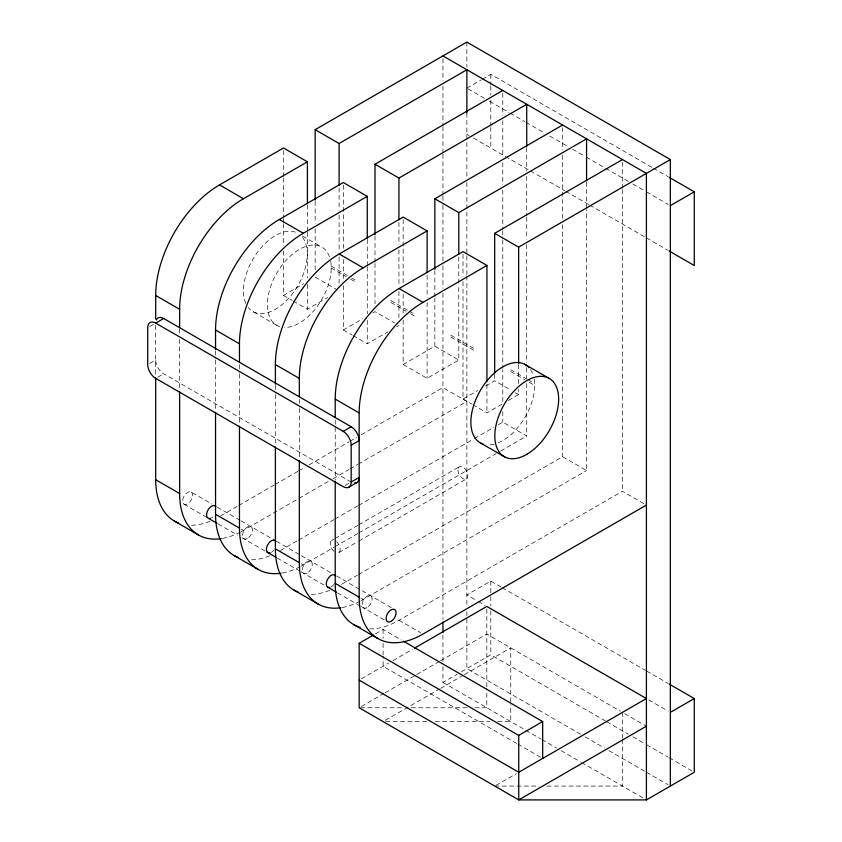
<?xml version="1.0" encoding="UTF-8"?>
<svg xmlns="http://www.w3.org/2000/svg" width="842" height="842" viewBox="0 0 842 842"><rect width="100%" height="100%" fill="white"/><g stroke="black" fill="none" stroke-linecap="round" stroke-linejoin="round"><path stroke-width="0.63" stroke-dasharray="4.21 3.16" d="M466.878 88.168L481.024 80.001M482.108 79.369L490.812 74.349L652.224 167.537M149.718 326.559L153.707 324.254M149.718 363.418L155.696 359.955A11.283 6.515 60 0 0 163.674 373.785L351.188 482.034M283.48 251.042L283.48 295.405L303.846 283.638M157.696 377.237L163.674 373.785M293.269 301.057L307.414 309.225L327.78 297.458M343.325 285.596L343.325 329.948L362.555 318.844M372.743 312.961L375.006 311.656L394.593 322.96M353.114 335.6L367.259 343.768L387.625 332.011M396.677 326.78L398.94 325.475M403.16 320.149L403.16 364.502L434.851 346.209L458.785 360.029L458.785 284.364M403.16 364.502L427.105 378.321L458.785 360.029M220.667 515.935L237.676 506.116M238.812 505.453L273.966 485.16M275.102 484.508L297.784 471.415M298.921 470.752L304.583 467.478M309.119 464.858L348.82 441.945M349.946 441.292L356.755 437.366M361.292 434.746L442.945 387.604L466.878 401.423L359.145 463.626M463.005 281.638L463.005 399.045L477.719 390.551M485.634 385.983L494.686 380.752L511.01 390.183M241.38 531.576A90.273 52.12 -60 0 0 243.464 530.407L297.9 498.98M299.036 498.327L328.527 481.298M333.064 478.688L348.935 469.52M350.072 468.857L358.008 464.279M345.199 485.487L349.188 483.192M472.794 404.707L486.939 412.864L502.79 403.718L502.79 369.712M508.442 400.455L518.63 394.572L518.63 389.362M280.502 550.479L297.521 540.659M298.647 540.006L333.811 519.714M334.937 519.051L357.618 505.958M358.755 505.305L473.299 439.177M474.435 438.524L493.717 427.389M498.253 424.768L502.79 422.147L526.724 435.977L526.724 383.531M331.695 540.427L333.958 539.122M335.084 538.47L357.682 525.419M358.818 524.766L459.364 466.721M301.226 566.119A90.273 52.12 -60 0 0 303.309 564.961L333.927 547.279M335.063 546.626L357.745 533.533M358.881 532.87L496.106 453.649M500.643 451.028L526.724 435.977M338.747 552.636L357.955 541.553M359.092 540.901L466.415 478.93M341.484 584.38L357.355 575.212M358.492 574.56L562.624 456.701L586.569 470.52L586.569 209.637M361.071 600.672A90.273 52.12 -60 0 0 363.155 599.504L586.569 470.52M375.479 633.847L383.099 629.448L401.213 639.909M369.585 628.921A90.273 52.12 -60 0 0 399.055 620.238L622.47 491.254L646.403 505.074M501.043 586.99L490.812 581.085L466.878 594.905L477.109 600.809M361.334 678.873L388.541 663.17M393.056 660.56L412.264 649.466M361.418 706.459L384.015 693.419M385.152 692.766L415.653 675.158M416.779 674.505L439.377 661.454M440.503 660.802L486.823 634.058L620.375 711.164M442.945 666.675L442.945 682.43L457.09 674.263M461.437 671.748L490.812 654.792L605.619 721.068M385.362 720.278L439.587 688.977M440.713 688.324L463.31 675.273M464.447 674.621L510.768 647.877L510.768 703.48M495.938 785.428L516.272 773.682M360.471 707.764L403.455 707.764M411.275 707.764L467.289 707.764M475.098 707.764L486.823 707.764L486.823 688.367M385.71 721.583L427.389 721.583M435.209 721.583L489.918 721.583M497.738 721.583L510.768 721.583L510.768 704.775M494.801 786.081L539.101 786.081M546.911 786.081L622.47 786.081L622.47 739.529M653.36 168.19L668.138 176.725M468.015 88.82L485.066 98.672M489.612 101.293L508.936 112.449M510.073 113.102L524.85 121.637M525.987 122.29L544.174 132.794M549.858 136.078L568.045 146.571M572.592 149.202L585.095 156.412M586.232 157.075L604.419 167.569M605.556 168.232L628.29 181.356M632.837 183.977L645.34 191.197M646.477 191.85L668.074 204.322M466.878 134.236L469.152 135.551M473.404 138.004L529.46 170.368M530.534 170.989L564.698 190.713M565.771 191.323L588.569 204.49M589.642 205.111L645.404 237.307M646.477 237.918L668.138 250.432M302.573 236.044L321.076 246.727M331.117 266.072L347.441 275.492M351.798 278.007L355.061 279.891M390.962 300.626L408.37 310.677M409.465 311.298L414.895 314.445M450.807 335.169L474.741 348.988M510.652 369.722L526.966 379.142M528.06 379.774L534.586 383.542M331.117 267.893L346.357 276.692M350.704 279.197L355.061 281.712M390.962 302.446L406.191 311.235M410.549 313.75L414.895 316.266M450.807 336.989L474.741 350.809M510.652 371.543L524.798 379.71M529.144 382.226L534.586 385.362M315.161 277.102L336.926 289.669M515.367 392.688L518.63 394.572M283.48 295.405L292.185 300.426M343.325 329.948L352.03 334.979M463.005 399.045L471.709 404.076M253.631 311.961L277.565 325.78M502.179 587.642L645.404 670.337M646.54 670.99L668.138 683.462M478.245 601.462L485.066 605.409M648.75 699.902L668.074 711.058M624.648 713.627L646.403 726.193M606.756 721.731L628.353 734.192M632.9 736.824L645.404 744.044M646.54 744.696L668.138 757.168M669.274 757.821L692.008 770.946M191.145 492.054A7.052 4.073 -60 0 1 188.903 502.979A7.052 4.073 -60 0 1 182.798 499.453A7.052 4.073 -60 0 1 191.145 492.054L211.816 503.99M217.289 507.147L240.023 520.272M241.159 520.924L274.924 540.427M276.387 541.269L300.257 555.057M301.394 555.709L332.085 573.434M336.632 576.054L393.467 608.871M241.296 529.155L243.464 530.407M301.131 563.698L303.309 564.961M360.976 598.252L363.155 599.504M399.055 620.238L420.821 632.805M184.093 504.263L206.932 517.462M218.183 523.956L237.507 535.112M242.054 537.733L267.872 552.636M277.292 558.078L300.026 571.202M301.162 571.865L326.622 586.558M337.537 592.863L360.271 605.987M361.407 606.64L386.467 621.112M580.548 734.235L466.878 668.611L466.878 611.713M585.095 736.866L604.419 748.022M608.966 750.643L645.34 771.64M646.477 772.303L668.074 784.765M442.945 682.43L524.787 729.677M525.924 730.34L540.701 738.866M541.838 739.529L556.615 748.054M561.161 750.685L580.475 761.842M581.611 762.494L643.141 798.016M516.651 743.412L383.099 666.306L383.099 656.139M517.777 744.065L541.543 757.789M622.47 162.19L622.47 188.408M622.47 189.724L622.47 491.254M622.47 712.374L622.47 738.234M586.569 182.104L586.569 208.321M562.624 127.637L562.624 149.929M562.624 155.17L562.624 219.415M562.624 224.656L562.624 456.701M526.724 147.55L526.724 171.147M526.724 176.399L526.724 215.72M526.724 217.036L526.724 239.317M526.724 244.569L526.724 362.555M526.724 367.796L526.724 378.29M518.63 364.575L518.63 384.141M502.79 93.094L502.79 115.375M502.79 120.627L502.79 157.328M502.79 162.58L502.79 184.861M502.79 190.103L502.79 229.434M502.79 230.75L502.79 238.612M502.79 239.928L502.79 368.396M502.79 411.664L502.79 422.147M494.686 374.237L494.686 380.752M490.812 74.349L490.812 84.695M490.812 85.989L490.812 95.041M490.812 100.209L490.812 126.068M490.812 127.363L490.812 148.055M490.812 581.085L490.812 595.305M490.812 596.599L490.812 605.651M490.812 610.829L490.812 654.792M486.939 384.173L486.939 412.864M486.823 608.934L486.823 687.083M466.878 42.1L466.878 67.055M466.878 113.028L466.878 177.388M466.878 182.482L466.878 254.589M466.878 255.905L466.878 274.576M466.878 275.892L466.878 606.882M463.005 254.242L463.005 276.418M458.785 256.968L458.785 283.059M442.945 58.54L442.945 80.874M442.945 86.073L442.945 125.532M442.945 126.71L442.945 153.118M442.945 154.244L442.945 195.144M442.945 196.197L442.945 204.059M442.945 205.374L442.945 260.82M442.945 265.683L442.945 288.396M442.945 293.205L442.945 619.386M442.945 635.152L442.945 661.412M434.851 270.545L434.851 296.637M434.851 297.942L434.851 346.209M427.105 275.26L427.105 297.437M427.105 302.657L427.105 378.321M403.16 219.699L403.16 283.617M403.16 294.058L403.16 313.624M398.94 222.414L398.94 244.59M398.94 249.811L398.94 286.343M398.94 291.564L398.94 317.644M383.099 629.448L383.099 638.352M383.099 643.435L383.099 654.865M375.006 235.992L375.006 262.083M375.006 263.388L375.006 303.825M367.259 239.402L367.259 265.493M367.259 266.798L367.259 313.761M367.259 320.286L367.259 343.768M343.325 185.145L343.325 249.064M343.325 259.504L343.325 280.375M339.094 187.871L339.094 210.047M339.094 215.268L339.094 251.79M339.094 257.01L339.094 284.407M335.221 420.021L335.221 480.14M315.161 201.448L315.161 223.625M315.161 228.835L315.161 270.587M307.414 204.859L307.414 230.95M307.414 232.255L307.414 277.913M307.414 284.438L307.414 309.225M299.32 399.297L299.32 407.139M299.32 408.444L299.32 459.406M283.48 150.592L283.48 176.683M283.48 177.988L283.48 217.131M283.48 218.436L283.48 222.341M283.48 223.646L283.48 245.822M275.387 385.478L275.387 393.319M275.387 394.624L275.387 445.586M239.475 364.744L239.475 372.585M239.475 373.89L239.475 423.558M215.541 350.925L215.541 358.766M215.541 360.071L215.541 411.043M179.63 328.885L179.63 334.116M179.63 339.347L179.63 390.309M155.696 325.528L155.696 375.185M336.516 541.711A7.052 4.073 60 0 1 340.21 549.416A7.052 4.073 60 0 1 336.516 552.836M333.937 551.352A7.052 4.073 60 0 1 330.243 543.648A7.052 4.073 60 0 1 333.937 540.227M329.706 590.358A90.273 52.12 -60 0 1 309.74 594.378M360.018 601.23A90.273 52.12 -60 0 1 342.073 607.545M333.727 584.632A7.052 4.073 -60 0 1 331.232 586.842M269.861 555.804A90.273 52.12 -60 0 1 249.895 559.825M300.184 566.677A90.273 52.12 -60 0 1 282.228 572.992M273.892 550.079A7.052 4.073 -60 0 1 271.398 552.289M302.436 237.265A45.131 26.06 -60 0 1 292.311 293.9A45.131 26.06 -60 0 1 248.327 307.604M245.79 303.33A45.131 26.06 -60 0 1 257.294 252.516A45.131 26.06 -60 0 1 297.131 232.908M279.681 326.643A45.131 26.06 -60 0 1 281.228 266.335A45.131 26.06 -60 0 1 329.832 257.841M330.695 261.357A45.131 26.06 -60 0 1 318.223 305.036A45.131 26.06 -60 0 1 284.354 327.443M530.555 369.522A45.131 26.06 -60 0 1 533.302 375.311M534.154 378.826A45.131 26.06 -60 0 1 495.622 443.776M494.286 444.155A45.131 26.06 -60 0 1 487.813 444.913M210.016 521.261A90.273 52.12 -60 0 1 190.05 525.282M240.338 532.123A90.273 52.12 -60 0 1 222.383 538.448M212.847 516.799A7.052 4.073 -60 0 1 211.553 517.735M457.901 469.952A7.052 4.073 60 0 0 465.384 479.256A7.052 4.073 60 0 0 465.384 469.278A7.052 4.073 60 0 0 457.901 469.952M368.428 606.629A7.052 4.073 -60 0 0 370.669 595.704A7.052 4.073 -60 0 0 362.323 603.104A7.052 4.073 -60 0 0 368.428 606.629M308.593 572.076A7.052 4.073 -60 0 0 310.824 561.151A7.052 4.073 -60 0 0 302.478 568.55A7.052 4.073 -60 0 0 308.593 572.076M248.748 537.533A7.052 4.073 -60 0 0 250.979 526.608A7.052 4.073 -60 0 0 242.643 533.996A7.052 4.073 -60 0 0 248.748 537.533"/><path stroke-width="1.26" d="M155.696 318.992L155.696 295.468A90.273 52.12 -60 0 1 219.53 184.903L283.48 147.981L307.414 161.801L307.414 203.554M315.161 200.143L315.161 129.689L466.878 42.1L670.348 159.57L670.348 786.081M179.63 327.58L179.63 309.288A90.273 52.12 -60 0 1 243.464 198.723L307.414 161.801M315.161 129.689L339.094 143.508L466.878 69.739L466.878 113.007M215.541 349.619L215.541 330.011A90.273 52.12 -60 0 1 279.376 219.457L343.325 182.535L367.259 196.354L367.259 238.097M375.006 234.686L375.006 164.243L502.79 90.473M239.475 362.134L239.475 343.831A90.273 52.12 -60 0 1 303.309 233.276L367.259 196.354M375.006 164.243L398.94 178.062L526.724 104.292L526.724 146.245M155.696 323.107L163.674 318.497L351.188 426.757A11.283 6.515 60 0 1 359.166 440.577L351.188 445.186L351.188 482.034A11.283 6.515 60 0 1 343.21 486.644L155.696 378.384A11.283 6.515 60 0 1 147.718 364.565L147.718 327.717A11.283 6.515 60 0 1 155.696 323.107L343.21 431.357A11.283 6.515 60 0 1 351.188 445.186M275.387 384.173L275.387 364.565A90.273 52.12 -60 0 1 339.21 254L403.16 217.089L427.105 230.908L427.105 272.65M434.851 269.24L434.851 198.796L562.624 125.016M299.32 396.677L299.32 378.384A90.273 52.12 -60 0 1 363.155 267.83L427.105 230.908M434.851 198.796L458.785 212.616L586.569 138.835L586.569 180.788M335.221 417.411L335.221 399.119A90.273 52.12 -60 0 1 399.055 288.553L463.005 251.632L486.939 265.451L486.939 381.563M494.686 372.932L494.686 233.339L622.47 159.57M646.403 505.074L423 634.058A90.273 52.12 -60 0 1 359.166 597.199L359.166 412.938A90.273 52.12 -60 0 1 423 302.373L486.939 265.451M494.686 233.339L518.63 247.159L670.348 159.57M670.348 205.637L694.282 191.818L694.282 265.525L669.274 251.084M343.21 431.357L351.188 426.757M351.188 482.034L359.166 477.425A11.283 6.515 60 0 1 354.24 483.097M348.851 487.202L356.829 482.592M669.274 684.114L694.282 698.555L694.282 772.261L646.403 799.9L518.746 799.9L359.166 707.764L359.166 643.277L373.311 635.11M414.517 648.161L486.823 606.419L646.403 698.555L518.746 772.261L359.166 680.125M359.166 643.277L518.746 735.403L542.68 721.583L542.68 758.442M646.403 726.193L518.746 799.9L518.746 735.403M670.348 712.374L694.282 698.555M669.274 177.378L694.282 191.818M442.945 55.919L646.403 173.389L646.403 799.9M219.53 184.903L243.464 198.723M279.376 219.457L303.309 233.276M339.21 254L363.155 267.83M399.055 288.553L423 302.373M524.534 364.197L548.479 378.016M481.035 443.25L504.968 457.069M155.696 295.468L179.63 309.288M215.541 330.011L239.475 343.831M275.387 364.565L299.32 378.384M335.221 399.119L359.166 412.938M155.696 377.795L155.696 479.73L179.63 493.549A90.273 52.12 -60 0 0 221.257 538.627M215.541 412.348L215.541 514.283L239.475 528.102A90.273 52.12 -60 0 0 281.102 573.17M275.387 446.902L275.387 548.837L299.32 562.656A90.273 52.12 -60 0 0 340.947 607.724M335.221 481.445L335.221 583.38L359.166 597.199M217.047 523.303L207.953 518.051A7.052 4.073 -60 0 1 208.511 509.168A7.052 4.073 -60 0 1 215.868 506.61M267.061 552.173L276.155 557.425M327.306 586.958L336.4 592.21M403.476 641.215L542.68 721.583M174.399 521.061L198.333 534.88M234.234 555.604L258.178 569.424M294.079 590.158L318.013 603.977M353.924 624.711L377.858 638.531M518.63 247.159L518.63 363.27M458.785 212.616L458.785 254.358M442.945 622.017L442.945 632.521M398.94 178.062L398.94 219.804M339.094 143.508L339.094 185.261M299.32 460.721L299.32 562.656M239.475 426.168L239.475 528.102M179.63 391.614L179.63 493.549M156.307 319.928A11.283 6.515 60 0 1 156.77 319.118M157.349 318.444A11.283 6.515 60 0 1 163.674 318.497M360.197 627.437A90.273 52.12 -60 0 1 335.221 583.38M298.184 592.137A90.273 52.12 -60 0 1 275.387 548.837M329.948 587.39A7.052 4.073 -60 0 1 327.275 579.854A7.052 4.073 -60 0 1 335.558 575.707M238.339 557.583A90.273 52.12 -60 0 1 215.541 514.283M270.103 552.836A7.052 4.073 -60 0 1 267.44 545.311A7.052 4.073 -60 0 1 275.713 541.153M483.14 444.113A45.131 26.06 -60 0 1 480.908 389.52A45.131 26.06 -60 0 1 529.081 367.659M178.504 523.029A90.273 52.12 -60 0 1 155.696 479.73M210.258 518.293A7.052 4.073 -60 0 1 209.058 518.409M392.372 620.449A7.052 4.073 -60 0 0 394.603 609.524A7.052 4.073 -60 0 0 386.257 616.923A7.052 4.073 -60 0 0 392.372 620.449M527.85 453.722A45.131 26.06 -60 0 0 553.783 382.373A45.131 26.06 -60 0 0 498.538 416.537A45.131 26.06 -60 0 0 527.85 453.722"/></g></svg>
